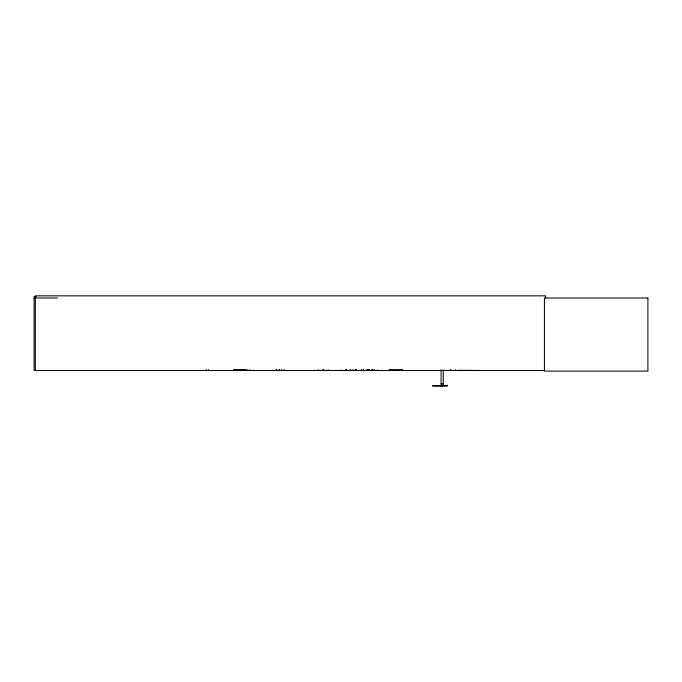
<?xml version="1.0" encoding="UTF-8"?>
<svg xmlns="http://www.w3.org/2000/svg" width="682" height="682" viewBox="0 0 682 682"><rect width="100%" height="100%" fill="white"/><g stroke="black" fill="none" stroke-linecap="round" stroke-linejoin="round"><path stroke-width="1.02" d="M317.744 370.394L328.707 370.394M361.758 370.462L377.666 370.488M234.761 370.394L234.778 369.934M242.562 370.394L242.579 369.934M233.466 370.386L250.541 370.488M239.817 370.386L239.876 369.908M36.231 296.61L34.1 296.61L34.1 370.488L544.56 370.488M34.1 297.983L57.493 297.983M233.525 370.011L247.182 370.011M389.115 370.011L402.764 370.011M233.5 370.19L249.245 370.386M389.081 370.207L402.789 370.19M389.098 370.445L402.781 370.445M440.99 370.454L455.619 370.454M458.466 370.335L481.663 370.488M441.032 383.719L443.317 383.719L443.317 385.543M276.295 370.411L284.59 370.488M240.823 370.394L240.814 369.934M355.987 370.411L355.978 369.729M377.513 370.411L377.487 369.934L377.461 370.488M545.626 297.983L545.626 295.843L35.302 295.843L35.302 370.488M455.619 369.883L455.619 370.488M450.862 369.883L450.862 370.488M450.256 369.883L450.256 370.488M443.249 369.874L443.249 385.543M442.482 385.543L442.482 386.157M441.876 385.543L441.876 386.157M441.109 369.874L441.109 385.543M374.384 369.883L374.478 370.488M373.821 369.883L373.821 370.488M372.065 369.729L372.065 370.488M371.707 369.729L371.707 370.488M369.226 369.729L369.226 370.488M368.587 369.729L368.587 370.488M367.624 369.729L367.624 370.488M367.496 369.729L367.445 370.488M367.248 369.729L367.317 370.488M363.549 369.883L363.642 370.488M363.472 369.883L363.472 370.488M361.835 369.883L361.758 370.488M361.451 370.488L340.608 370.488M361.042 369.883L361.042 370.488M356.268 369.729L356.268 370.488M355.723 369.883L355.723 370.488M353.805 369.883L353.805 370.488M352.807 369.883L352.807 370.488M350.633 369.729L350.633 370.488L350.48 369.729M350.352 369.729L350.352 370.488M350.147 369.729L350.147 370.488M346.473 369.729L346.473 370.488M346.141 369.729L346.141 370.488M346.047 369.883L346.047 370.488M345.569 369.883L345.569 370.488M340.898 369.883L340.898 370.488M328.715 369.883L328.707 370.488M323.413 369.729L323.421 370.488M323.029 369.729L323.046 370.488M317.744 369.883L317.744 370.488M284.155 369.883L284.155 370.488M283.9 369.883L283.9 370.488M281.598 369.576L281.598 370.488M279.535 369.729L279.535 370.488M279.04 369.729L279.04 370.488M276.355 369.883L276.355 370.488M276.193 369.883L276.193 370.488M250.234 369.883L250.234 370.488M249.177 370.309L249.118 370.462M245.196 369.704L245.196 370.462M245.051 369.729L245.051 370.488M244.983 369.704L244.983 370.462M244.727 369.729L244.693 370.488M243.107 369.857L243.107 370.462M242.639 369.883L242.639 370.488M242.374 370.488L242.374 369.883L242.204 370.488M240.737 369.729L240.772 370.488M240.414 369.729L240.414 370.488M239.945 369.857L239.945 370.462M239.723 369.729L239.723 370.488M239.518 369.729L239.518 370.488M239.45 369.729L239.45 370.488M239.254 369.729L239.254 370.488M238.836 369.576L238.836 370.488M238.061 369.704L238.061 370.462M237.847 369.704L237.847 370.462M236.705 369.576L236.705 370.488M235.23 369.883L235.23 370.488M234.83 369.883L234.923 370.488M234.668 369.883L234.668 370.488M233.926 369.857L233.926 370.462M208.479 369.576L208.479 370.488M206.339 369.576L206.339 370.488M647.9 297.983L544.424 297.983L544.424 371.102L647.9 371.102L647.9 297.983M447.239 385.543L432.61 385.586L432.61 386.157L447.239 386.157L447.239 385.543M372.807 370.488L372.798 369.883L372.722 370.488M368.962 370.488L368.962 369.729L368.868 370.488M367.112 370.488L367.121 369.729L367.061 370.488M279.313 370.488L279.313 369.729L279.262 370.488"/></g></svg>
